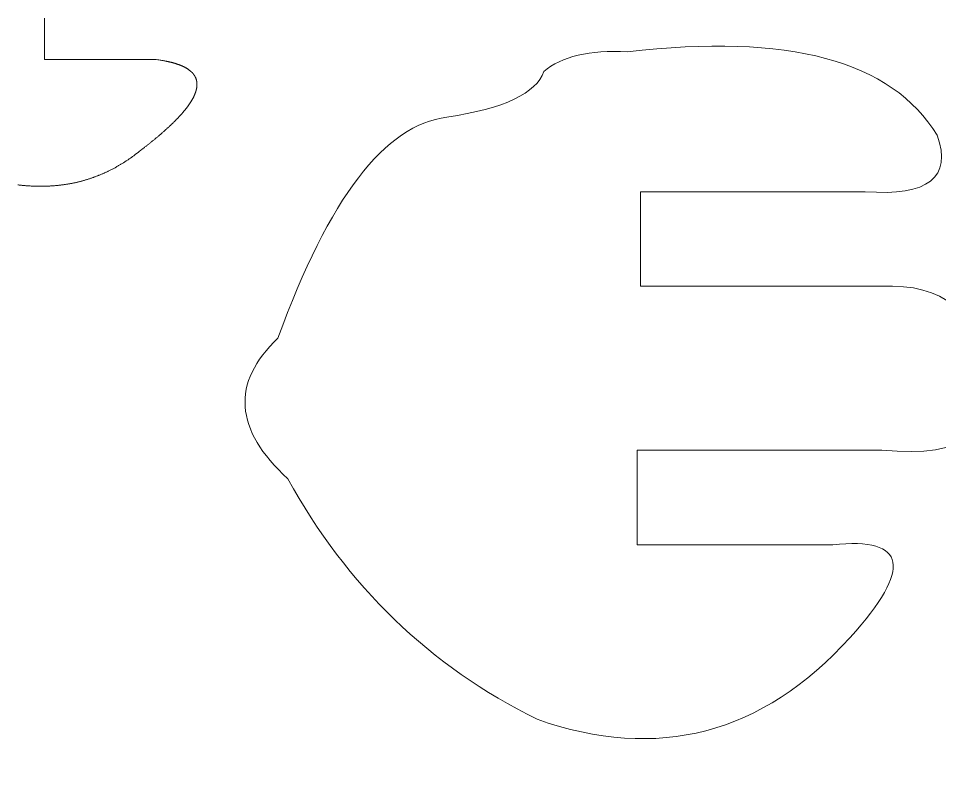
# Model space of a CAD drawing. Header units: inches. Extents: x -9.9 to 9.9, y -6.5 to 6.6.
# Drawn here: x -5.34 to -4.243, y 3.39 to 4.291 of the extents above; entities that cross this region are included whole.
import ezdxf

# ---------------------------------------------------------------- set-up
doc = ezdxf.new("R2010")
doc.units = ezdxf.units.IN
doc.header["$MEASUREMENT"] = 0
doc.layers.add('Layer 1', color=7, linetype='Continuous')

msp = doc.modelspace()

# ---------------------------------------------------------------- linework, layer by layer
at = {"layer": 'Layer 1', "color": 1, "lineweight": 9}
for points in [[(-5.1758, 4.2417), (-5.1758, 4.2417), (-5.1758, 4.2417), (-5.1759, 4.2417), (-5.1759, 4.2417), (-5.1759, 4.2417), (-5.176, 4.2417), (-5.176, 4.2417), (-5.176, 4.2417), (-5.1761, 4.2417), (-5.1761, 4.2417), (-5.1761, 4.2417), (-5.1762, 4.2417), (-5.1762, 4.2417), (-5.1762, 4.2417), (-5.1763, 4.2417), (-5.1763, 4.2417), (-5.1763, 4.2417), (-5.1764, 4.2417), (-5.1764, 4.2417), (-5.1765, 4.2417), (-5.1765, 4.2417), (-5.1766, 4.2417), (-5.1766, 4.2417), (-5.1767, 4.2417), (-5.1767, 4.2417), (-5.1768, 4.2417), (-5.1768, 4.2417), (-5.1769, 4.2417), (-5.1769, 4.2417), (-5.177, 4.2417), (-5.1771, 4.2417), (-5.1771, 4.2417), (-5.1772, 4.2417), (-5.1773, 4.2417), (-5.1773, 4.2417), (-5.1774, 4.2417), (-5.1775, 4.2417), (-5.1775, 4.2417), (-5.1776, 4.2417), (-5.1777, 4.2417), (-5.1778, 4.2417), (-5.1779, 4.2417), (-5.1779, 4.2417), (-5.178, 4.2417), (-5.1781, 4.2417), (-5.1782, 4.2417), (-5.1783, 4.2417), (-5.1784, 4.2417), (-5.1784, 4.2417), (-5.1785, 4.2417), (-5.1786, 4.2417), (-5.1787, 4.2417), (-5.1788, 4.2417), (-5.1789, 4.2417), (-5.179, 4.2417), (-5.1791, 4.2417), (-5.1792, 4.2417), (-5.1793, 4.2417), (-5.1794, 4.2417), (-5.1795, 4.2417), (-5.1796, 4.2417), (-5.1797, 4.2417), (-5.1798, 4.2417), (-5.1799, 4.2417), (-5.1801, 4.2417), (-5.1802, 4.2417), (-5.1803, 4.2417), (-5.1804, 4.2417), (-5.1805, 4.2417), (-5.1806, 4.2417), (-5.1807, 4.2417), (-5.1809, 4.2417), (-5.181, 4.2417), (-5.1811, 4.2417), (-5.1812, 4.2417), (-5.1814, 4.2417), (-5.1815, 4.2417), (-5.1816, 4.2417), (-5.1817, 4.2417), (-5.1819, 4.2417), (-5.182, 4.2417), (-5.1821, 4.2417), (-5.1823, 4.2417), (-5.1824, 4.2417), (-5.1825, 4.2417), (-5.1827, 4.2417), (-5.1828, 4.2417), (-5.183, 4.2417), (-5.1831, 4.2417), (-5.1832, 4.2417), (-5.1834, 4.2417), (-5.1835, 4.2417), (-5.1837, 4.2417), (-5.1838, 4.2417), (-5.184, 4.2417), (-5.1841, 4.2417), (-5.1843, 4.2417), (-5.1844, 4.2417), (-5.1846, 4.2417), (-5.1847, 4.2417), (-5.1849, 4.2417), (-5.1851, 4.2417), (-5.1852, 4.2417), (-5.1854, 4.2417), (-5.1855, 4.2417), (-5.1857, 4.2417), (-5.1859, 4.2417), (-5.186, 4.2417), (-5.1862, 4.2417), (-5.1864, 4.2417), (-5.1865, 4.2417), (-5.1867, 4.2417), (-5.1869, 4.2417), (-5.187, 4.2417), (-5.1872, 4.2417), (-5.1874, 4.2417), (-5.1876, 4.2417), (-5.1877, 4.2417), (-5.1879, 4.2417), (-5.1881, 4.2417), (-5.1883, 4.2417), (-5.1884, 4.2417), (-5.1886, 4.2417), (-5.1888, 4.2417), (-5.189, 4.2417), (-5.1892, 4.2417), (-5.1894, 4.2417), (-5.1895, 4.2417), (-5.1897, 4.2417), (-5.1899, 4.2417), (-5.1901, 4.2417), (-5.1903, 4.2417), (-5.1906, 4.2417), (-5.1908, 4.2417), (-5.1911, 4.2417), (-5.1913, 4.2417), (-5.1916, 4.2417), (-5.192, 4.2417), (-5.1923, 4.2417), (-5.1927, 4.2417), (-5.1931, 4.2417), (-5.1935, 4.2417), (-5.1939, 4.2417), (-5.1943, 4.2417), (-5.1947, 4.2417), (-5.1952, 4.2417), (-5.1956, 4.2417), (-5.196, 4.2417), (-5.1965, 4.2417), (-5.1969, 4.2417), (-5.1973, 4.2417), (-5.1978, 4.2417), (-5.1982, 4.2417), (-5.1987, 4.2417), (-5.1991, 4.2417), (-5.1996, 4.2417), (-5.2001, 4.2417), (-5.2005, 4.2417), (-5.201, 4.2417), (-5.2015, 4.2417), (-5.2019, 4.2417), (-5.2024, 4.2417), (-5.2029, 4.2417), (-5.2034, 4.2417), (-5.2039, 4.2417), (-5.2044, 4.2417), (-5.2048, 4.2417), (-5.2053, 4.2417), (-5.2058, 4.2417), (-5.2063, 4.2417), (-5.2068, 4.2417), (-5.2073, 4.2417), (-5.2078, 4.2417), (-5.2084, 4.2417), (-5.2089, 4.2417), (-5.2094, 4.2417), (-5.2099, 4.2417), (-5.2104, 4.2417), (-5.2109, 4.2417), (-5.2115, 4.2417), (-5.212, 4.2417), (-5.2125, 4.2417), (-5.213, 4.2417), (-5.2136, 4.2417), (-5.2141, 4.2417), (-5.2146, 4.2417), (-5.2152, 4.2417), (-5.2157, 4.2417), (-5.2163, 4.2417), (-5.2168, 4.2417), (-5.2173, 4.2417), (-5.2179, 4.2417), (-5.2184, 4.2417), (-5.219, 4.2417), (-5.2195, 4.2417), (-5.2201, 4.2417), (-5.2206, 4.2417), (-5.2212, 4.2417), (-5.2218, 4.2417), (-5.2223, 4.2417), (-5.2229, 4.2417), (-5.2235, 4.2417), (-5.224, 4.2417), (-5.2247, 4.2417), (-5.2253, 4.2417), (-5.226, 4.2417), (-5.2268, 4.2417), (-5.2276, 4.2417), (-5.2285, 4.2417), (-5.2295, 4.2417), (-5.2305, 4.2417), (-5.2315, 4.2417), (-5.2326, 4.2417), (-5.2338, 4.2417), (-5.2349, 4.2417), (-5.2361, 4.2417), (-5.2372, 4.2417), (-5.2384, 4.2417), (-5.2396, 4.2417), (-5.2407, 4.2417), (-5.2419, 4.2417), (-5.2431, 4.2417), (-5.2442, 4.2417), (-5.2454, 4.2417), (-5.2465, 4.2417), (-5.2477, 4.2417), (-5.2488, 4.2417), (-5.2499, 4.2417), (-5.251, 4.2417), (-5.252, 4.2417), (-5.253, 4.2417), (-5.2539, 4.2417), (-5.2547, 4.2417), (-5.2555, 4.2417), (-5.2562, 4.2417), (-5.2569, 4.2417), (-5.2575, 4.2417), (-5.2581, 4.2417), (-5.2587, 4.2417), (-5.2592, 4.2417), (-5.2598, 4.2417), (-5.2604, 4.2417), (-5.2609, 4.2417), (-5.2615, 4.2417), (-5.2621, 4.2417), (-5.2626, 4.2417), (-5.2632, 4.2417), (-5.2637, 4.2417), (-5.2643, 4.2417), (-5.2648, 4.2417), (-5.2654, 4.2417), (-5.2659, 4.2417), (-5.2665, 4.2417), (-5.267, 4.2417), (-5.2676, 4.2417), (-5.2681, 4.2417), (-5.2687, 4.2417), (-5.2692, 4.2417), (-5.2697, 4.2417), (-5.2703, 4.2417), (-5.2708, 4.2417), (-5.2713, 4.2417), (-5.2719, 4.2417), (-5.2724, 4.2417), (-5.2729, 4.2417), (-5.2735, 4.2417), (-5.274, 4.2417), (-5.2745, 4.2417), (-5.275, 4.2417), (-5.2755, 4.2417), (-5.276, 4.2417), (-5.2765, 4.2417), (-5.2771, 4.2417), (-5.2776, 4.2417), (-5.2781, 4.2417), (-5.2786, 4.2417), (-5.2791, 4.2417), (-5.2796, 4.2417), (-5.28, 4.2417), (-5.2805, 4.2417), (-5.281, 4.2417), (-5.2815, 4.2417), (-5.282, 4.2417), (-5.2825, 4.2417), (-5.2829, 4.2417), (-5.2834, 4.2417), (-5.2839, 4.2417), (-5.2843, 4.2417), (-5.2848, 4.2417), (-5.2853, 4.2417), (-5.2857, 4.2417), (-5.2862, 4.2417), (-5.2866, 4.2417), (-5.2871, 4.2417), (-5.2875, 4.2417), (-5.2879, 4.2417), (-5.2884, 4.2417), (-5.2888, 4.2417), (-5.2892, 4.2417), (-5.2896, 4.2417), (-5.29, 4.2417), (-5.2904, 4.2417), (-5.2908, 4.2417), (-5.2911, 4.2417), (-5.2914, 4.2417), (-5.2917, 4.2417), (-5.2919, 4.2417), (-5.2921, 4.2417), (-5.2924, 4.2417), (-5.2926, 4.2417), (-5.2928, 4.2417), (-5.293, 4.2417), (-5.2932, 4.2417), (-5.2934, 4.2417), (-5.2936, 4.2417), (-5.2938, 4.2417), (-5.2939, 4.2417), (-5.2941, 4.2417), (-5.2943, 4.2417), (-5.2945, 4.2417), (-5.2947, 4.2417), (-5.2949, 4.2417), (-5.2951, 4.2417), (-5.2953, 4.2417), (-5.2955, 4.2417), (-5.2956, 4.2417), (-5.2958, 4.2417), (-5.296, 4.2417), (-5.2962, 4.2417), (-5.2964, 4.2417), (-5.2965, 4.2417), (-5.2967, 4.2417), (-5.2969, 4.2417), (-5.2971, 4.2417), (-5.2972, 4.2417), (-5.2974, 4.2417), (-5.2976, 4.2417), (-5.2978, 4.2417), (-5.2979, 4.2417), (-5.2981, 4.2417), (-5.2983, 4.2417), (-5.2984, 4.2417), (-5.2986, 4.2417), (-5.2988, 4.2417), (-5.2989, 4.2417), (-5.2991, 4.2417), (-5.2992, 4.2417), (-5.2994, 4.2417), (-5.2996, 4.2417), (-5.2997, 4.2417), (-5.2999, 4.2417), (-5.3, 4.2417), (-5.3002, 4.2417), (-5.3003, 4.2417), (-5.3005, 4.2417), (-5.3006, 4.2417), (-5.3008, 4.2417), (-5.3009, 4.2417), (-5.3011, 4.2417), (-5.3012, 4.2417), (-5.3014, 4.2417), (-5.3015, 4.2417), (-5.3016, 4.2417), (-5.3018, 4.2417), (-5.3019, 4.2417), (-5.3021, 4.2417), (-5.3022, 4.2417), (-5.3023, 4.2417), (-5.3025, 4.2417), (-5.3026, 4.2417), (-5.3027, 4.2417), (-5.3029, 4.2417), (-5.303, 4.2417), (-5.3031, 4.2417), (-5.3032, 4.2417), (-5.3034, 4.2417), (-5.3035, 4.2417), (-5.3036, 4.2417), (-5.3037, 4.2417), (-5.3039, 4.2417), (-5.304, 4.2417), (-5.3041, 4.2417), (-5.3042, 4.2417), (-5.3043, 4.2417), (-5.3044, 4.2417), (-5.3045, 4.2417), (-5.3047, 4.2417), (-5.3048, 4.2417), (-5.3049, 4.2417), (-5.305, 4.2417), (-5.3051, 4.2417), (-5.3052, 4.2417), (-5.3053, 4.2417), (-5.3054, 4.2417), (-5.3055, 4.2417), (-5.3056, 4.2417), (-5.3057, 4.2417), (-5.3058, 4.2417), (-5.3059, 4.2417), (-5.306, 4.2417), (-5.3061, 4.2417), (-5.3061, 4.2417), (-5.3062, 4.2417), (-5.3063, 4.2417), (-5.3064, 4.2417), (-5.3065, 4.2417), (-5.3066, 4.2417), (-5.3067, 4.2417), (-5.3067, 4.2417), (-5.3068, 4.2417), (-5.3069, 4.2417), (-5.307, 4.2417), (-5.307, 4.2417), (-5.3071, 4.2417), (-5.3072, 4.2417), (-5.3073, 4.2417), (-5.3073, 4.2417), (-5.3074, 4.2417), (-5.3074, 4.2417), (-5.3075, 4.2417), (-5.3076, 4.2417), (-5.3076, 4.2417), (-5.3077, 4.2417), (-5.3078, 4.2417), (-5.3078, 4.2417), (-5.3079, 4.2417), (-5.3079, 4.2417), (-5.308, 4.2417), (-5.308, 4.2417), (-5.3081, 4.2417), (-5.3081, 4.2417), (-5.3082, 4.2417), (-5.3082, 4.2417), (-5.3082, 4.2417), (-5.3083, 4.2417), (-5.3083, 4.2417), (-5.3083, 4.2417), (-5.3084, 4.2417), (-5.3084, 4.2417), (-5.3085, 4.2417), (-5.3085, 4.2417), (-5.3085, 4.2417), (-5.3085, 4.2417), (-5.3086, 4.2417), (-5.3086, 4.2417), (-5.3086, 4.2417), (-5.3086, 4.2417), (-5.3086, 4.2417), (-5.3087, 4.2417), (-5.3087, 4.2417), (-5.3087, 4.2417), (-5.3087, 4.2417), (-5.3087, 4.2417), (-5.3087, 4.2417), (-5.3087, 4.2417), (-5.3087, 4.2418), (-5.3087, 4.2418), (-5.3087, 4.2418), (-5.3088, 4.2418), (-5.3088, 4.2418), (-5.3088, 4.2418), (-5.3088, 4.2418), (-5.3088, 4.2418), (-5.3088, 4.2418), (-5.3088, 4.2418), (-5.3088, 4.2418), (-5.3088, 4.2418), (-5.3088, 4.2418), (-5.3088, 4.2418), (-5.3088, 4.2419), (-5.3088, 4.2419), (-5.3088, 4.2419), (-5.3088, 4.2419), (-5.3088, 4.2419), (-5.3088, 4.242), (-5.3088, 4.242), (-5.3088, 4.242), (-5.3088, 4.242), (-5.3088, 4.2421), (-5.3088, 4.2421), (-5.3088, 4.2421), (-5.3088, 4.2421), (-5.3088, 4.2422), (-5.3088, 4.2422), (-5.3088, 4.2423), (-5.3088, 4.2423), (-5.3088, 4.2423), (-5.3088, 4.2424), (-5.3088, 4.2424), (-5.3088, 4.2425), (-5.3088, 4.2425), (-5.3088, 4.2425), (-5.3088, 4.2426), (-5.3088, 4.2426), (-5.3088, 4.2427), (-5.3088, 4.2427), (-5.3088, 4.2428), (-5.3088, 4.2428), (-5.3088, 4.2429), (-5.3088, 4.243), (-5.3088, 4.243), (-5.3088, 4.2431), (-5.3088, 4.2431), (-5.3088, 4.2432), (-5.3088, 4.2432), (-5.3088, 4.2433), (-5.3088, 4.2434), (-5.3088, 4.2434), (-5.3088, 4.2435), (-5.3088, 4.2436), (-5.3088, 4.2436), (-5.3088, 4.2437), (-5.3088, 4.2438), (-5.3088, 4.2439), (-5.3088, 4.2439), (-5.3088, 4.244), (-5.3088, 4.2441), (-5.3088, 4.2442), (-5.3088, 4.2442), (-5.3088, 4.2443), (-5.3088, 4.2444), (-5.3088, 4.2445), (-5.3088, 4.2446), (-5.3088, 4.2447), (-5.3088, 4.2447), (-5.3088, 4.2448), (-5.3088, 4.2449), (-5.3088, 4.245), (-5.3088, 4.2451), (-5.3088, 4.2452), (-5.3088, 4.2453), (-5.3088, 4.2454), (-5.3088, 4.2455), (-5.3088, 4.2456), (-5.3088, 4.2457), (-5.3088, 4.2458), (-5.3088, 4.2459), (-5.3088, 4.246), (-5.3088, 4.2461), (-5.3088, 4.2462), (-5.3088, 4.2463), (-5.3088, 4.2464), (-5.3088, 4.2465), (-5.3088, 4.2466), (-5.3088, 4.2467), (-5.3088, 4.2468), (-5.3088, 4.2469), (-5.3088, 4.247), (-5.3088, 4.2472), (-5.3088, 4.2473), (-5.3088, 4.2474), (-5.3088, 4.2475), (-5.3088, 4.2476), (-5.3088, 4.2477), (-5.3088, 4.2479), (-5.3088, 4.248), (-5.3088, 4.2481), (-5.3088, 4.2482), (-5.3088, 4.2483), (-5.3088, 4.2485), (-5.3088, 4.2486), (-5.3088, 4.2487), (-5.3088, 4.2488), (-5.3088, 4.249), (-5.3088, 4.2491), (-5.3088, 4.2492), (-5.3088, 4.2494), (-5.3088, 4.2495), (-5.3088, 4.2496), (-5.3088, 4.2498), (-5.3088, 4.2499), (-5.3088, 4.2501), (-5.3088, 4.2502), (-5.3088, 4.2504), (-5.3088, 4.2506), (-5.3088, 4.2508), (-5.3088, 4.251), (-5.3088, 4.2513), (-5.3088, 4.2515), (-5.3088, 4.2518), (-5.3088, 4.2521), (-5.3088, 4.2524), (-5.3088, 4.2527), (-5.3088, 4.253), (-5.3088, 4.2533), (-5.3088, 4.2536), (-5.3088, 4.2539), (-5.3088, 4.2543), (-5.3088, 4.2546), (-5.3088, 4.2549), (-5.3088, 4.2553), (-5.3088, 4.2556), (-5.3088, 4.2559), (-5.3088, 4.2563), (-5.3088, 4.2566), (-5.3088, 4.257), (-5.3088, 4.2573), (-5.3088, 4.2577), (-5.3088, 4.258), (-5.3088, 4.2584), (-5.3088, 4.2588), (-5.3088, 4.2591), (-5.3088, 4.2595), (-5.3088, 4.2599), (-5.3088, 4.2602), (-5.3088, 4.2606), (-5.3088, 4.261), (-5.3088, 4.2614), (-5.3088, 4.2618), (-5.3088, 4.2622), (-5.3088, 4.2626), (-5.3088, 4.263), (-5.3088, 4.2634), (-5.3088, 4.2638), (-5.3088, 4.2642), (-5.3088, 4.2646), (-5.3088, 4.265), (-5.3088, 4.2654), (-5.3088, 4.2658), (-5.3088, 4.2662), (-5.3088, 4.2666), (-5.3088, 4.267), (-5.3088, 4.2675), (-5.3088, 4.2679), (-5.3088, 4.2683), (-5.3088, 4.2687), (-5.3088, 4.2692), (-5.3088, 4.2696), (-5.3088, 4.27), (-5.3088, 4.2705), (-5.3088, 4.2709), (-5.3088, 4.2714), (-5.3088, 4.2718), (-5.3088, 4.2722), (-5.3088, 4.2727), (-5.3088, 4.2731), (-5.3088, 4.2736), (-5.3088, 4.274), (-5.3088, 4.2745), (-5.3088, 4.2749), (-5.3088, 4.2754), (-5.3088, 4.2759), (-5.3088, 4.2763), (-5.3088, 4.2768), (-5.3088, 4.2772), (-5.3088, 4.2777), (-5.3088, 4.2782), (-5.3088, 4.2786), (-5.3088, 4.2791), (-5.3088, 4.2796), (-5.3088, 4.2801), (-5.3088, 4.2806), (-5.3088, 4.2811), (-5.3088, 4.2817), (-5.3088, 4.2824), (-5.3088, 4.2831), (-5.3088, 4.2838), (-5.3088, 4.2846), (-5.3088, 4.2855), (-5.3088, 4.2864), (-5.3088, 4.2873), (-5.3088, 4.2882), (-5.3088, 4.2892), (-5.3088, 4.2902), (-5.3088, 4.2912)], [(-5.3408, 4.0924), (-5.3399, 4.0923), (-5.339, 4.0922), (-5.3381, 4.0921), (-5.3372, 4.092), (-5.3363, 4.0919), (-5.3354, 4.0918), (-5.3345, 4.0917), (-5.3337, 4.0916), (-5.3328, 4.0916), (-5.3319, 4.0915), (-5.331, 4.0914), (-5.3301, 4.0914), (-5.3293, 4.0913), (-5.3284, 4.0912), (-5.3275, 4.0912), (-5.3266, 4.0911), (-5.3258, 4.0911), (-5.3249, 4.091), (-5.324, 4.091), (-5.3232, 4.0909), (-5.3223, 4.0909), (-5.3214, 4.0909), (-5.3206, 4.0908), (-5.3197, 4.0908), (-5.3188, 4.0908), (-5.318, 4.0908), (-5.3171, 4.0907), (-5.3163, 4.0907), (-5.3154, 4.0907), (-5.3146, 4.0907), (-5.3137, 4.0907), (-5.3128, 4.0907), (-5.312, 4.0907), (-5.3111, 4.0907), (-5.3103, 4.0907), (-5.3094, 4.0908), (-5.3086, 4.0908), (-5.3078, 4.0908), (-5.3069, 4.0908), (-5.3061, 4.0909), (-5.3052, 4.0909), (-5.3044, 4.0909), (-5.3035, 4.091), (-5.3027, 4.091), (-5.3019, 4.0911), (-5.301, 4.0911), (-5.3002, 4.0912), (-5.2994, 4.0912), (-5.2985, 4.0913), (-5.2977, 4.0913), (-5.2969, 4.0914), (-5.296, 4.0915), (-5.2952, 4.0915), (-5.2944, 4.0916), (-5.2935, 4.0917), (-5.2927, 4.0918), (-5.2919, 4.0919), (-5.2911, 4.092), (-5.2903, 4.0921), (-5.2894, 4.0922), (-5.2886, 4.0923), (-5.2878, 4.0924), (-5.287, 4.0925), (-5.2862, 4.0926), (-5.2854, 4.0927), (-5.2845, 4.0928), (-5.2837, 4.093), (-5.2829, 4.0931), (-5.2821, 4.0932), (-5.2813, 4.0933), (-5.2805, 4.0935), (-5.2797, 4.0936), (-5.2789, 4.0938), (-5.2781, 4.0939), (-5.2773, 4.0941), (-5.2765, 4.0942), (-5.2757, 4.0944), (-5.2749, 4.0945), (-5.2741, 4.0947), (-5.2733, 4.0949), (-5.2725, 4.095), (-5.2717, 4.0952), (-5.2709, 4.0954), (-5.2701, 4.0956), (-5.2693, 4.0958), (-5.2685, 4.096), (-5.2678, 4.0961), (-5.267, 4.0963), (-5.2662, 4.0965), (-5.2654, 4.0967), (-5.2646, 4.097), (-5.2638, 4.0972), (-5.2631, 4.0974), (-5.2623, 4.0976), (-5.2615, 4.0978), (-5.2607, 4.098), (-5.26, 4.0983), (-5.2592, 4.0985), (-5.2584, 4.0987), (-5.2576, 4.099), (-5.2569, 4.0992), (-5.2561, 4.0995), (-5.2553, 4.0997), (-5.2546, 4.1), (-5.2538, 4.1002), (-5.253, 4.1005), (-5.2523, 4.1007), (-5.2515, 4.101), (-5.2507, 4.1013), (-5.25, 4.1015), (-5.2492, 4.1018), (-5.2485, 4.1021), (-5.2477, 4.1024), (-5.247, 4.1027), (-5.2462, 4.103), (-5.2455, 4.1032), (-5.2447, 4.1035), (-5.244, 4.1038), (-5.2432, 4.1041), (-5.2425, 4.1045), (-5.2417, 4.1048), (-5.241, 4.1051), (-5.2402, 4.1054), (-5.2395, 4.1057), (-5.2387, 4.106), (-5.238, 4.1064), (-5.2373, 4.1067), (-5.2365, 4.107), (-5.2358, 4.1074), (-5.2351, 4.1077), (-5.2343, 4.1081), (-5.2336, 4.1084), (-5.2329, 4.1088), (-5.2321, 4.1091), (-5.2314, 4.1095), (-5.2307, 4.1098), (-5.2299, 4.1102), (-5.2292, 4.1106), (-5.2285, 4.111), (-5.2278, 4.1113), (-5.227, 4.1117), (-5.2263, 4.1121), (-5.2256, 4.1125), (-5.2249, 4.1129), (-5.2242, 4.1133), (-5.2235, 4.1137), (-5.2227, 4.1141), (-5.222, 4.1145), (-5.2213, 4.1149), (-5.2206, 4.1153), (-5.2199, 4.1157), (-5.2192, 4.1161), (-5.2185, 4.1166), (-5.2178, 4.117), (-5.2171, 4.1174), (-5.2164, 4.1178), (-5.2157, 4.1183), (-5.215, 4.1187), (-5.2143, 4.1192), (-5.2136, 4.1196), (-5.2129, 4.1201), (-5.2122, 4.1205), (-5.2115, 4.121), (-5.2108, 4.1214), (-5.2101, 4.1219), (-5.2094, 4.1224), (-5.2087, 4.1228), (-5.208, 4.1233), (-5.2073, 4.1238), (-5.2066, 4.1243), (-5.2059, 4.1247), (-5.2053, 4.1252), (-5.2046, 4.1257), (-5.2039, 4.1262), (-5.2032, 4.1267), (-5.2025, 4.1272), (-5.2019, 4.1277), (-5.2012, 4.1282), (-5.2005, 4.1288), (-5.1998, 4.1293), (-5.1992, 4.1298), (-5.1986, 4.1302), (-5.198, 4.1307), (-5.1974, 4.1311), (-5.1969, 4.1315), (-5.1965, 4.1319), (-5.1961, 4.1322), (-5.1957, 4.1325), (-5.1955, 4.1327), (-5.1952, 4.1329), (-5.195, 4.1331), (-5.1948, 4.1332), (-5.1946, 4.1334), (-5.1944, 4.1335), (-5.1943, 4.1336), (-5.1941, 4.1338), (-5.1939, 4.1339), (-5.1937, 4.1341), (-5.1935, 4.1342), (-5.1933, 4.1344), (-5.1931, 4.1346), (-5.1928, 4.1348), (-5.1925, 4.135), (-5.1922, 4.1352), (-5.1919, 4.1355), (-5.1915, 4.1357), (-5.1912, 4.1361), (-5.1907, 4.1364), (-5.1903, 4.1367), (-5.1898, 4.1371), (-5.1892, 4.1376), (-5.1886, 4.138), (-5.188, 4.1385), (-5.1874, 4.139), (-5.1868, 4.1395), (-5.1861, 4.14), (-5.1854, 4.1405), (-5.1847, 4.1411), (-5.1841, 4.1416), (-5.1834, 4.1421), (-5.1827, 4.1427), (-5.1821, 4.1432), (-5.1814, 4.1437), (-5.1808, 4.1443), (-5.1801, 4.1448), (-5.1795, 4.1453), (-5.1788, 4.1458), (-5.1782, 4.1463), (-5.1776, 4.1469), (-5.177, 4.1474), (-5.1763, 4.1479), (-5.1757, 4.1484), (-5.1751, 4.1489), (-5.1745, 4.1494), (-5.1739, 4.1499), (-5.1733, 4.1505), (-5.1727, 4.151), (-5.1721, 4.1515), (-5.1715, 4.152), (-5.1709, 4.1525), (-5.1703, 4.153), (-5.1697, 4.1535), (-5.1692, 4.154), (-5.1686, 4.1545), (-5.168, 4.155), (-5.1675, 4.1555), (-5.1669, 4.156), (-5.1663, 4.1565), (-5.1658, 4.157), (-5.1652, 4.1574), (-5.1647, 4.1579), (-5.1642, 4.1584), (-5.1636, 4.1589), (-5.1631, 4.1594), (-5.1626, 4.1599), (-5.162, 4.1604), (-5.1615, 4.1608), (-5.161, 4.1613), (-5.1605, 4.1618), (-5.16, 4.1623), (-5.1595, 4.1627), (-5.159, 4.1632), (-5.1585, 4.1637), (-5.158, 4.1642), (-5.1575, 4.1646), (-5.157, 4.1651), (-5.1565, 4.1656), (-5.156, 4.166), (-5.1556, 4.1665), (-5.1551, 4.167), (-5.1546, 4.1674), (-5.1542, 4.1679), (-5.1537, 4.1683), (-5.1533, 4.1688), (-5.1528, 4.1693), (-5.1524, 4.1697), (-5.1519, 4.1702), (-5.1515, 4.1706), (-5.151, 4.1711), (-5.1506, 4.1715), (-5.1502, 4.172), (-5.1498, 4.1724), (-5.1493, 4.1728), (-5.1489, 4.1733), (-5.1485, 4.1737), (-5.1481, 4.1742), (-5.1477, 4.1746), (-5.1473, 4.175), (-5.1469, 4.1755), (-5.1465, 4.1759), (-5.1461, 4.1764), (-5.1458, 4.1768), (-5.1454, 4.1772), (-5.145, 4.1776), (-5.1446, 4.1781), (-5.1443, 4.1785), (-5.1439, 4.1789), (-5.1435, 4.1793), (-5.1432, 4.1798), (-5.1428, 4.1802), (-5.1425, 4.1806), (-5.1421, 4.181), (-5.1418, 4.1814), (-5.1415, 4.1819), (-5.1411, 4.1823), (-5.1408, 4.1827), (-5.1405, 4.1831), (-5.1402, 4.1835), (-5.1398, 4.1839), (-5.1395, 4.1843), (-5.1392, 4.1847), (-5.1389, 4.1851), (-5.1386, 4.1855), (-5.1383, 4.1859), (-5.138, 4.1863), (-5.1377, 4.1867), (-5.1375, 4.1871), (-5.1372, 4.1875), (-5.1369, 4.1879), (-5.1366, 4.1883), (-5.1364, 4.1887), (-5.1361, 4.1891), (-5.1358, 4.1895), (-5.1356, 4.1899), (-5.1353, 4.1903), (-5.1351, 4.1907), (-5.1348, 4.191), (-5.1346, 4.1914), (-5.1343, 4.1918), (-5.1341, 4.1922), (-5.1339, 4.1926), (-5.1337, 4.1929), (-5.1334, 4.1933), (-5.1332, 4.1937), (-5.133, 4.1941), (-5.1328, 4.1944), (-5.1326, 4.1948), (-5.1324, 4.1952), (-5.1322, 4.1955), (-5.132, 4.1959), (-5.1318, 4.1963), (-5.1316, 4.1966), (-5.1314, 4.197), (-5.1312, 4.1973), (-5.1311, 4.1977), (-5.1309, 4.1981), (-5.1307, 4.1984), (-5.1306, 4.1988), (-5.1304, 4.1991), (-5.1303, 4.1995), (-5.1301, 4.1998), (-5.13, 4.2002), (-5.1298, 4.2005), (-5.1297, 4.2009), (-5.1295, 4.2012), (-5.1294, 4.2016), (-5.1293, 4.2019), (-5.1292, 4.2022), (-5.129, 4.2026), (-5.1289, 4.2029), (-5.1288, 4.2033), (-5.1287, 4.2036), (-5.1286, 4.2039), (-5.1285, 4.2043), (-5.1284, 4.2046), (-5.1283, 4.2049), (-5.1282, 4.2052), (-5.1281, 4.2056), (-5.1281, 4.2059), (-5.128, 4.2062), (-5.1279, 4.2065), (-5.1278, 4.2069), (-5.1278, 4.2072), (-5.1277, 4.2075), (-5.1277, 4.2078), (-5.1276, 4.2081), (-5.1276, 4.2085), (-5.1275, 4.2088), (-5.1275, 4.2091), (-5.1274, 4.2094), (-5.1274, 4.2097), (-5.1274, 4.21), (-5.1274, 4.2103), (-5.1273, 4.2106), (-5.1273, 4.2109), (-5.1273, 4.2112), (-5.1273, 4.2115), (-5.1273, 4.2118), (-5.1273, 4.2121), (-5.1273, 4.2124), (-5.1273, 4.2127), (-5.1273, 4.213), (-5.1273, 4.2133), (-5.1273, 4.2136), (-5.1274, 4.2139), (-5.1274, 4.2142), (-5.1274, 4.2145), (-5.1274, 4.2147), (-5.1275, 4.215), (-5.1275, 4.2153), (-5.1276, 4.2156), (-5.1276, 4.2159), (-5.1277, 4.2161), (-5.1277, 4.2164), (-5.1278, 4.2167), (-5.1279, 4.217), (-5.1279, 4.2172), (-5.128, 4.2175), (-5.1281, 4.2178), (-5.1282, 4.2181), (-5.1282, 4.2183), (-5.1283, 4.2186), (-5.1284, 4.2189), (-5.1285, 4.2191), (-5.1286, 4.2194), (-5.1287, 4.2196), (-5.1288, 4.2199), (-5.1289, 4.2202), (-5.1291, 4.2204), (-5.1292, 4.2207), (-5.1293, 4.2209), (-5.1294, 4.2212), (-5.1296, 4.2214), (-5.1297, 4.2217), (-5.1298, 4.2219), (-5.13, 4.2222), (-5.1301, 4.2224), (-5.1303, 4.2227), (-5.1304, 4.2229), (-5.1306, 4.2231), (-5.1308, 4.2234), (-5.1309, 4.2236), (-5.1311, 4.2239), (-5.1313, 4.2241), (-5.1315, 4.2243), (-5.1316, 4.2246), (-5.1318, 4.2248), (-5.132, 4.225), (-5.1322, 4.2253), (-5.1324, 4.2255), (-5.1326, 4.2257), (-5.1328, 4.2259), (-5.133, 4.2262), (-5.1333, 4.2264), (-5.1335, 4.2266), (-5.1337, 4.2268), (-5.1339, 4.227), (-5.1342, 4.2272), (-5.1344, 4.2275), (-5.1346, 4.2277), (-5.1349, 4.2279), (-5.1351, 4.2281), (-5.1354, 4.2283), (-5.1356, 4.2285), (-5.1359, 4.2287), (-5.1361, 4.2289), (-5.1364, 4.2291), (-5.1367, 4.2293), (-5.137, 4.2295), (-5.1372, 4.2297), (-5.1375, 4.2299), (-5.1378, 4.2301), (-5.1381, 4.2303), (-5.1384, 4.2305), (-5.1387, 4.2307), (-5.139, 4.2309), (-5.1393, 4.2311), (-5.1396, 4.2313), (-5.1399, 4.2315), (-5.1402, 4.2317), (-5.1405, 4.2318), (-5.1409, 4.232), (-5.1412, 4.2322), (-5.1415, 4.2324), (-5.1419, 4.2326), (-5.1422, 4.2327), (-5.1426, 4.2329), (-5.1429, 4.2331), (-5.1433, 4.2333), (-5.1436, 4.2334), (-5.144, 4.2336), (-5.1443, 4.2338), (-5.1447, 4.2339), (-5.1451, 4.2341), (-5.1455, 4.2343), (-5.1458, 4.2344), (-5.1462, 4.2346), (-5.1466, 4.2348), (-5.147, 4.2349), (-5.1474, 4.2351), (-5.1478, 4.2352), (-5.1482, 4.2354), (-5.1486, 4.2355), (-5.149, 4.2357), (-5.1494, 4.2359), (-5.1499, 4.236), (-5.1503, 4.2362), (-5.1507, 4.2363), (-5.1511, 4.2364), (-5.1516, 4.2366), (-5.152, 4.2367), (-5.1525, 4.2369), (-5.1529, 4.237), (-5.1533, 4.2372), (-5.1538, 4.2373), (-5.1543, 4.2374), (-5.1547, 4.2376), (-5.1552, 4.2377), (-5.1557, 4.2378), (-5.1561, 4.238), (-5.1566, 4.2381), (-5.1571, 4.2382), (-5.1576, 4.2383), (-5.1581, 4.2385), (-5.1586, 4.2386), (-5.1591, 4.2387), (-5.1596, 4.2388), (-5.1601, 4.239), (-5.1606, 4.2391), (-5.1611, 4.2392), (-5.1616, 4.2393), (-5.1621, 4.2394), (-5.1627, 4.2395), (-5.1632, 4.2396), (-5.1637, 4.2398), (-5.1643, 4.2399), (-5.1649, 4.24), (-5.1655, 4.2401), (-5.1662, 4.2402), (-5.1668, 4.2403), (-5.1676, 4.2405), (-5.1683, 4.2406), (-5.1692, 4.2408), (-5.1702, 4.2409), (-5.1713, 4.2411), (-5.1726, 4.2413), (-5.1741, 4.2415), (-5.1758, 4.2417)]]:
    msp.add_lwpolyline(points, dxfattribs=at)
for points, knots in [([(-4.6147, 4.2509), (-4.4227, 4.2737), (-4.2996, 4.2405), (-4.2456, 4.1515), (-4.2456, 4.1515), (-4.2274, 4.1012), (-4.256, 4.0788), (-4.3313, 4.0842), (-4.3313, 4.0842), (-4.3313, 4.0842), (-4.599, 4.0842), (-4.599, 4.0842), (-4.599, 4.0842), (-4.599, 4.0842), (-4.599, 3.9716), (-4.599, 3.9716), (-4.599, 3.9716), (-4.599, 3.9716), (-4.3124, 3.9716), (-4.3124, 3.9716), (-4.3124, 3.9716), (-4.2371, 3.9748), (-4.1972, 3.9412), (-4.1928, 3.8708), (-4.1928, 3.8708), (-4.1715, 3.7984), (-4.2111, 3.7668), (-4.3115, 3.7762)], [0, 0, 0, 0, 0.142857, 0.142857, 0.142857, 0.142857, 0.285714, 0.285714, 0.285714, 0.285714, 0.428571, 0.428571, 0.428571, 0.428571, 0.571429, 0.571429, 0.571429, 0.571429, 0.714286, 0.714286, 0.714286, 0.714286, 0.857143, 0.857143, 0.857143, 0.857143, 1, 1, 1, 1]), ([(-5.0308, 3.9098), (-4.9702, 4.0768), (-4.9032, 4.1645), (-4.8296, 4.173), (-4.8296, 4.173), (-4.7612, 4.1834), (-4.7228, 4.2016), (-4.7143, 4.2275), (-4.7143, 4.2275), (-4.6929, 4.2457), (-4.6596, 4.2535), (-4.6147, 4.2509)], [0, 0, 0, 0, 0.333333, 0.333333, 0.333333, 0.333333, 0.666667, 0.666667, 0.666667, 0.666667, 1, 1, 1, 1]), ([(-4.3699, 3.6636), (-4.2814, 3.6726), (-4.2744, 3.6358), (-4.3491, 3.5531), (-4.3491, 3.5531), (-4.4539, 3.4374), (-4.5783, 3.4049), (-4.7222, 3.4556), (-4.7222, 3.4556), (-4.8498, 3.5186), (-4.9487, 3.6141), (-5.0191, 3.7422), (-5.0191, 3.7422), (-5.0829, 3.8006), (-5.0868, 3.8565), (-5.0308, 3.9098)], [0, 0, 0, 0, 0.25, 0.25, 0.25, 0.25, 0.5, 0.5, 0.5, 0.5, 0.75, 0.75, 0.75, 0.75, 1, 1, 1, 1]), ([(-4.3699, 3.6636), (-4.3699, 3.6636), (-4.6029, 3.6636), (-4.6029, 3.6636), (-4.6029, 3.6636), (-4.6029, 3.6636), (-4.6029, 3.7762), (-4.6029, 3.7762), (-4.6029, 3.7762), (-4.6029, 3.7762), (-4.3115, 3.7762), (-4.3115, 3.7762)], [0, 0, 0, 0, 0.333333, 0.333333, 0.333333, 0.333333, 0.666667, 0.666667, 0.666667, 0.666667, 1, 1, 1, 1]), ([(-4.5138, 3.1205), (-4.5138, 3.178), (-4.4889, 3.2181), (-4.4476, 3.2593), (-4.4476, 3.2593), (-4.3655, 3.2912), (-4.3271, 3.2894), (-4.2399, 3.2995), (-4.2399, 3.2995), (-4.2023, 3.3038), (-4.0375, 3.3676), (-3.9833, 3.3782), (-3.9833, 3.3782), (-3.9833, 3.3782), (-3.5962, 3.3783), (-3.5962, 3.3783), (-3.5962, 3.3783), (-3.5962, 3.3783), (-3.5962, 3.4908), (-3.5962, 3.4908), (-3.5962, 3.4908), (-3.5962, 3.4908), (-3.7813, 3.4908), (-3.7813, 3.4908)], [0, 0, 0, 0, 0.166667, 0.166667, 0.166667, 0.166667, 0.333333, 0.333333, 0.333333, 0.333333, 0.5, 0.5, 0.5, 0.5, 0.666667, 0.666667, 0.666667, 0.666667, 0.833333, 0.833333, 0.833333, 0.833333, 1, 1, 1, 1])]:
    msp.add_open_spline(points, degree=3, knots=knots, dxfattribs=at)

doc.saveas('drawing.dxf')
